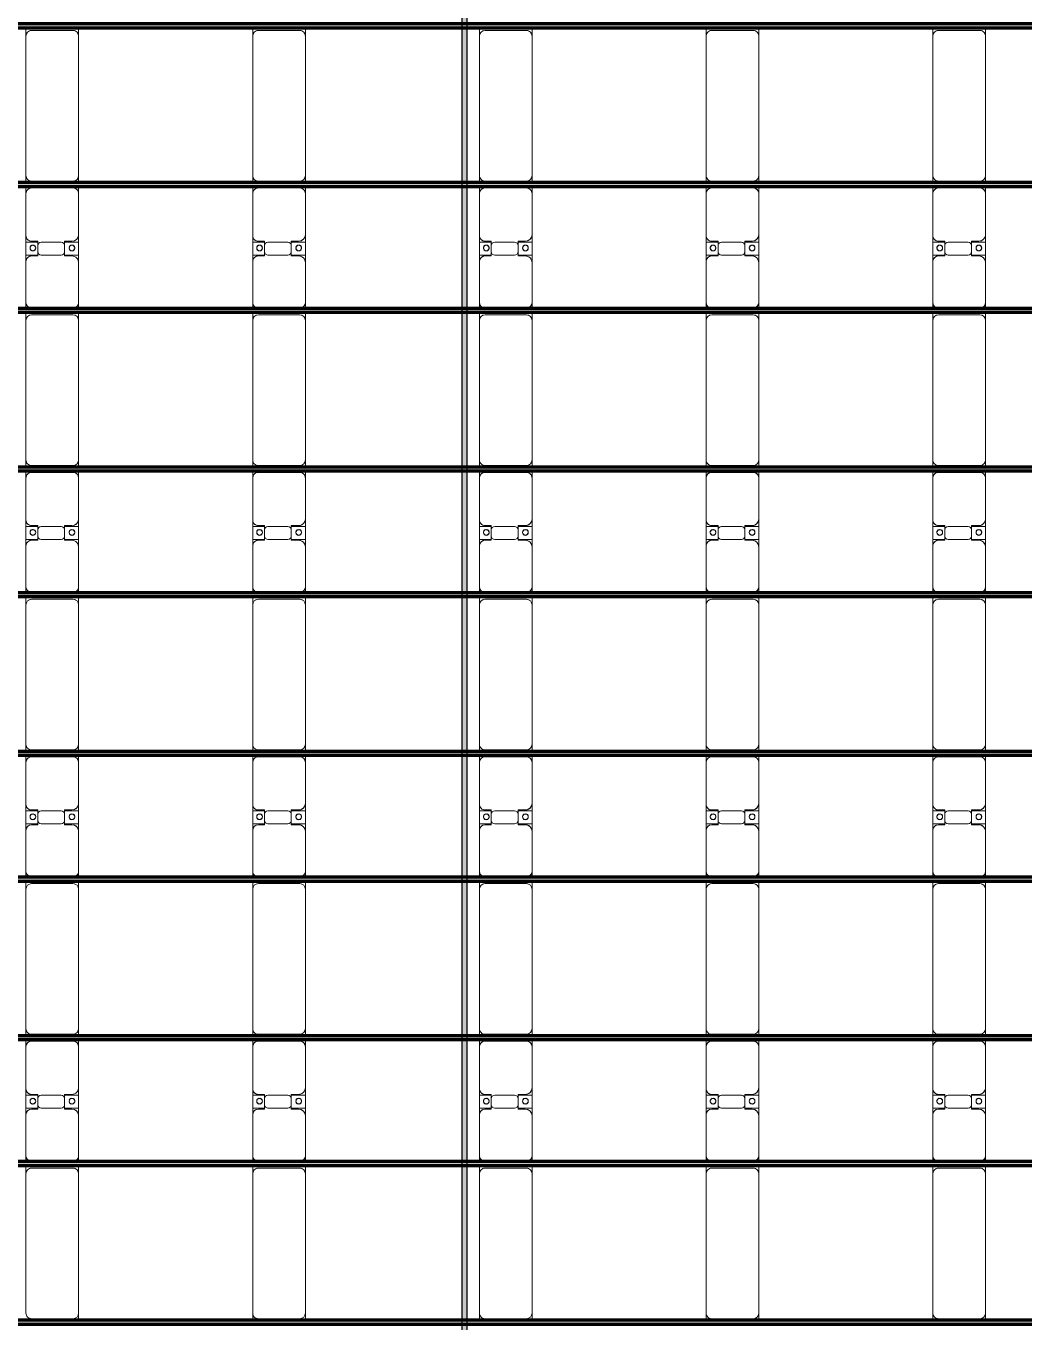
# Model space of a CAD drawing. Header units: millimetres. Extents: x -291190 to 146725, y 19759 to 185158.
# Drawn here: x -29412 to -20607, y 109503 to 120943 of the extents above; entities that cross this region are included whole.
import ezdxf

# ---------------------------------------------------------------- set-up
doc = ezdxf.new("R2010")
doc.units = ezdxf.units.MM
doc.layers.add('A-GENM', color=13, linetype='Continuous', lineweight=9)
doc.layers.add('S-BEAM', color=12, linetype='Continuous', lineweight=9)

# ---------------------------------------------------------------- blocks, each defined once
blk = doc.blocks.new('Dai phao do pin - DẢI PHAO ĐỠ PIN-51784-KHUNG KẾT CẤU BÈ PIN 4')
at = {"layer": 'A-GENM', "color": 7}
for p, q in [((34450, 242), (34520, 242)), ((34450, 242), (34520, 242)), ((35750, 242), (34520, 242)), ((35750, 242), (35810, 242)), ((35750, 242), (35810, 242)), ((35850, 242), (35910, 242)), ((35850, 242), (35910, 242)), ((36270, 242), (35910, 242)), ((36270, 242), (36452, 242)), ((36452, 242), (36270, 242)), ((36338, 242), (36520, 242)), ((36338, 116), (36338, 242)), ((36520, 242), (36338, 242)), ((36452, 242), (36452, 116)), ((36870, 242), (36520, 242)), ((36870, 242), (36920, 242)), ((36870, 242), (36920, 242)), ((36960, 242), (37030, 242)), ((36960, 242), (37030, 242)), ((38260, 242), (37030, 242)), ((38260, 242), (38320, 242)), ((38260, 242), (38320, 242)), ((38360, 242), (38420, 242)), ((38360, 242), (38420, 242)), ((38780, 242), (38420, 242)), ((38780, 242), (38962, 242)), ((38962, 242), (38780, 242)), ((38848, 242), (39030, 242)), ((38848, 116), (38848, 242)), ((39030, 242), (38848, 242)), ((38962, 242), (38962, 116)), ((39380, 242), (39030, 242)), ((39380, 242), (39430, 242)), ((39380, 242), (39430, 242)), ((39470, 242), (39540, 242)), ((39470, 242), (39540, 242)), ((40770, 242), (39540, 242)), ((40770, 242), (40830, 242)), ((40770, 242), (40830, 242)), ((40870, 242), (40930, 242)), ((40870, 242), (40930, 242)), ((41290, 242), (40930, 242)), ((41290, 242), (41472, 242)), ((41472, 242), (41290, 242)), ((41358, 242), (41540, 242)), ((41358, 116), (41358, 242)), ((41540, 242), (41358, 242)), ((41472, 242), (41472, 116)), ((41890, 242), (41540, 242)), ((41890, 242), (41940, 242)), ((41890, 242), (41940, 242)), ((41980, 242), (42050, 242)), ((41980, 242), (42050, 242)), ((43280, 242), (42050, 242)), ((43280, 242), (43340, 242)), ((43280, 242), (43340, 242)), ((43380, 242), (43440, 242)), ((43380, 242), (43440, 242)), ((43800, 242), (43440, 242)), ((43800, 242), (43982, 242)), ((43982, 242), (43800, 242)), ((43868, 242), (44050, 242)), ((43868, 116), (43868, 242)), ((44050, 242), (43868, 242)), ((43982, 242), (43982, 116)), ((44400, 242), (44050, 242)), ((44400, 242), (44450, 242)), ((44400, 242), (44450, 242)), ((44490, 242), (44560, 242)), ((44490, 242), (44560, 242)), ((45790, 242), (44560, 242)), ((45790, 242), (45850, 242)), ((45790, 242), (45850, 242)), ((34470, 192), (34470, -173)), ((35800, -173), (35800, 192)), ((35860, 192), (35860, -173)), ((36330, 118), (36330, 182)), ((36422, 118), (36330, 118)), ((36460, 118), (36368, 118)), ((36460, 182), (36460, 118)), ((36980, 192), (36980, -173)), ((38310, -173), (38310, 192)), ((38370, 192), (38370, -173)), ((38840, 118), (38840, 182)), ((38932, 118), (38840, 118)), ((38970, 118), (38878, 118)), ((38970, 182), (38970, 118)), ((39490, 192), (39490, -173)), ((40820, -173), (40820, 192)), ((40880, 192), (40880, -173)), ((41350, 118), (41350, 182)), ((41442, 118), (41350, 118)), ((41480, 118), (41388, 118)), ((41480, 182), (41480, 118)), ((42000, 192), (42000, -173)), ((43330, -173), (43330, 192)), ((43390, 192), (43390, -173)), ((43860, 118), (43860, 182)), ((43952, 118), (43860, 118)), ((43990, 118), (43898, 118)), ((43990, 182), (43990, 118)), ((44510, 192), (44510, -173)), ((45840, -173), (45840, 192)), ((36338, 88), (36338, -88)), ((36452, -88), (36452, 88)), ((38848, 88), (38848, -88)), ((38962, -88), (38962, 88)), ((41358, 88), (41358, -88)), ((41472, -88), (41472, 88)), ((43868, 88), (43868, -88)), ((43982, -88), (43982, 88)), ((34520, -223), (34450, -223)), ((34520, -223), (34450, -223)), ((34520, -223), (35750, -223)), ((35810, -223), (35750, -223)), ((35810, -223), (35750, -223)), ((35910, -223), (35850, -223)), ((35910, -223), (35850, -223)), ((35910, -223), (36280, -223)), ((36452, -223), (36280, -223)), ((36280, -223), (36452, -223)), ((36330, -173), (36330, -118)), ((36330, -118), (36422, -118)), ((36338, -223), (36338, -116)), ((36338, -169), (36338, -202)), ((36510, -223), (36338, -223)), ((36338, -223), (36510, -223)), ((36368, -118), (36460, -118)), ((36452, -116), (36452, -223)), ((36460, -118), (36460, -173)), ((36510, -223), (36870, -223)), ((36920, -223), (36870, -223)), ((36920, -223), (36870, -223)), ((37030, -223), (36960, -223)), ((37030, -223), (36960, -223)), ((37030, -223), (38260, -223)), ((38320, -223), (38260, -223)), ((38320, -223), (38260, -223)), ((38420, -223), (38360, -223)), ((38420, -223), (38360, -223)), ((38420, -223), (38790, -223)), ((38962, -223), (38790, -223)), ((38790, -223), (38962, -223)), ((38840, -173), (38840, -118)), ((38840, -118), (38932, -118)), ((38848, -223), (38848, -116)), ((38848, -169), (38848, -202)), ((39020, -223), (38848, -223)), ((38848, -223), (39020, -223)), ((38878, -118), (38970, -118)), ((38962, -116), (38962, -223)), ((38970, -118), (38970, -173)), ((39020, -223), (39380, -223)), ((39430, -223), (39380, -223)), ((39430, -223), (39380, -223)), ((39540, -223), (39470, -223)), ((39540, -223), (39470, -223)), ((39540, -223), (40770, -223)), ((40830, -223), (40770, -223)), ((40830, -223), (40770, -223)), ((40930, -223), (40870, -223)), ((40930, -223), (40870, -223)), ((40930, -223), (41300, -223)), ((41472, -223), (41300, -223)), ((41300, -223), (41472, -223)), ((41350, -173), (41350, -118)), ((41350, -118), (41442, -118)), ((41358, -223), (41358, -116)), ((41358, -169), (41358, -202)), ((41530, -223), (41358, -223)), ((41358, -223), (41530, -223)), ((41388, -118), (41480, -118)), ((41472, -116), (41472, -223)), ((41480, -118), (41480, -173)), ((41530, -223), (41890, -223)), ((41940, -223), (41890, -223)), ((41940, -223), (41890, -223)), ((42050, -223), (41980, -223)), ((42050, -223), (41980, -223)), ((42050, -223), (43280, -223)), ((43340, -223), (43280, -223)), ((43340, -223), (43280, -223)), ((43440, -223), (43380, -223)), ((43440, -223), (43380, -223)), ((43440, -223), (43810, -223)), ((43982, -223), (43810, -223)), ((43810, -223), (43982, -223)), ((43860, -173), (43860, -118)), ((43860, -118), (43952, -118)), ((43868, -223), (43868, -116)), ((43868, -169), (43868, -202)), ((44040, -223), (43868, -223)), ((43868, -223), (44040, -223)), ((43898, -118), (43990, -118)), ((43982, -116), (43982, -223)), ((43990, -118), (43990, -173)), ((44040, -223), (44400, -223)), ((44450, -223), (44400, -223)), ((44450, -223), (44400, -223)), ((44560, -223), (44490, -223)), ((44560, -223), (44490, -223)), ((44560, -223), (45790, -223)), ((45850, -223), (45790, -223)), ((45850, -223), (45790, -223))]:
    blk.add_line(p, q, dxfattribs=at)
for centre, radius, start, end in [((34520, 192), 50, 90, 180), ((34520, 192), 50, 105, 120), ((35750, 192), 50, 360, 90), ((35750, 192), 50, 60, 90), ((35910, 192), 50, 90, 180), ((35910, 192), 50, 105, 180), ((36270, 182), 60, 360, 90), ((36270, 182), 60, 45, 60), ((36270, 182), 60, 360, 60), ((36270, 182), 60, 45, 60), ((36520, 182), 60, 90, 180), ((36520, 182), 60, 120, 180), ((36870, 192), 50, 15, 90), ((36870, 192), 50, 15, 75), ((37030, 192), 50, 90, 180), ((37030, 192), 50, 105, 120), ((38260, 192), 50, 360, 90), ((38260, 192), 50, 60, 90), ((38420, 192), 50, 90, 180), ((38420, 192), 50, 105, 180), ((38780, 182), 60, 360, 90), ((38780, 182), 60, 45, 60), ((38780, 182), 60, 360, 60), ((38780, 182), 60, 45, 60), ((39030, 182), 60, 90, 180), ((39030, 182), 60, 120, 180), ((39380, 192), 50, 15, 90), ((39380, 192), 50, 15, 75), ((39540, 192), 50, 90, 180), ((39540, 192), 50, 105, 120), ((40770, 192), 50, 360, 90), ((40770, 192), 50, 60, 90), ((40930, 192), 50, 90, 180), ((40930, 192), 50, 105, 180), ((41290, 182), 60, 360, 90), ((41290, 182), 60, 45, 60), ((41290, 182), 60, 360, 60), ((41290, 182), 60, 45, 60), ((41540, 182), 60, 90, 180), ((41540, 182), 60, 120, 180), ((41890, 192), 50, 15, 90), ((41890, 192), 50, 15, 75), ((42050, 192), 50, 90, 180), ((42050, 192), 50, 105, 120), ((43280, 192), 50, 360, 90), ((43280, 192), 50, 60, 90), ((43440, 192), 50, 90, 180), ((43440, 192), 50, 105, 180), ((43800, 182), 60, 360, 90), ((43800, 182), 60, 45, 60), ((43800, 182), 60, 360, 60), ((43800, 182), 60, 45, 60), ((44050, 182), 60, 90, 180), ((44050, 182), 60, 120, 180), ((44400, 192), 50, 15, 90), ((44400, 192), 50, 15, 75), ((44560, 192), 50, 90, 180), ((44560, 192), 50, 105, 120), ((45790, 192), 50, 360, 90), ((45790, 192), 50, 60, 90), ((34520, 192), 50, 150, 180), ((35750, 192), 50, 15, 30), ((36368, 88), 30, 90, 180), ((36389, 183), 25, 0, 180), ((36389, 183), 25, 360, 165), ((36389, 183), 25, 180, 0), ((36391, 183), 25, 0, 180), ((36391, 183), 25, 90, 180), ((36391, 183), 25, 180, 0), ((36391, 183), 25, 180, 270), ((36389, 183), 25, 210, 255), ((36389, 183), 25, 270, 360), ((36391, 183), 25, 15, 75), ((36391, 183), 25, 285, 330), ((36422, 88), 30, 360, 90), ((37030, 192), 50, 150, 180), ((38260, 192), 50, 15, 30), ((38878, 88), 30, 90, 180), ((38899, 183), 25, 0, 180), ((38899, 183), 25, 360, 165), ((38899, 183), 25, 180, 0), ((38901, 183), 25, 0, 180), ((38901, 183), 25, 90, 180), ((38901, 183), 25, 180, 0), ((38901, 183), 25, 180, 270), ((38899, 183), 25, 210, 255), ((38899, 183), 25, 270, 360), ((38901, 183), 25, 15, 75), ((38901, 183), 25, 285, 330), ((38932, 88), 30, 360, 90), ((39540, 192), 50, 150, 180), ((40770, 192), 50, 15, 30), ((41388, 88), 30, 90, 180), ((41409, 183), 25, 0, 180), ((41409, 183), 25, 360, 165), ((41409, 183), 25, 180, 360), ((41411, 183), 25, 0, 180), ((41411, 183), 25, 90, 180), ((41411, 183), 25, 180, 0), ((41411, 183), 25, 180, 270), ((41409, 183), 25, 210, 255), ((41409, 183), 25, 270, 360), ((41411, 183), 25, 15, 75), ((41411, 183), 25, 285, 330), ((41442, 88), 30, 360, 90), ((42050, 192), 50, 150, 180), ((43280, 192), 50, 15, 30), ((43898, 88), 30, 90, 180), ((43919, 183), 25, 0, 180), ((43919, 183), 25, 360, 165), ((43919, 183), 25, 180, 360), ((43921, 183), 25, 360, 180), ((43921, 183), 25, 90, 180), ((43921, 183), 25, 180, 0), ((43921, 183), 25, 180, 270), ((43919, 183), 25, 210, 255), ((43919, 183), 25, 270, 360), ((43921, 183), 25, 15, 75), ((43921, 183), 25, 285, 330), ((43952, 88), 30, 360, 90), ((44560, 192), 50, 150, 180), ((45790, 192), 50, 15, 30), ((36368, -88), 30, 180, 270), ((36422, -88), 30, 270, 360), ((38878, -88), 30, 180, 270), ((38932, -88), 30, 270, 360), ((41388, -88), 30, 180, 270), ((41442, -88), 30, 270, 360), ((43898, -88), 30, 180, 270), ((43952, -88), 30, 270, 360), ((34520, -173), 50, 180, 270), ((34520, -173), 50, 180, 210), ((34520, -173), 50, 240, 270), ((35750, -173), 50, 270, 360), ((35750, -173), 50, 285, 300), ((35750, -173), 50, 330, 360), ((35910, -173), 50, 180, 270), ((35910, -173), 50, 180, 255), ((36280, -173), 50, 270, 360), ((36280, -173), 50, 285, 360), ((36280, -173), 50, 315, 0), ((36280, -173), 50, 315, 0), ((36389, -162), 25, 0, 180), ((36389, -162), 25, 105, 165), ((36389, -162), 25, 180, 0), ((36389, -162), 25, 195, 360), ((36391, -162), 25, 0, 180), ((36391, -162), 25, 105, 180), ((36391, -162), 25, 180, 0), ((36391, -162), 25, 180, 270), ((36389, -162), 25, 360, 75), ((36391, -162), 25, 15, 75), ((36391, -162), 25, 285, 345), ((36510, -173), 50, 180, 270), ((36510, -173), 50, 180, 255), ((36510, -173), 50, 210, 225), ((36510, -173), 50, 210, 225), ((36870, -173), 50, 270, 345), ((36870, -173), 50, 285, 345), ((37030, -173), 50, 180, 270), ((37030, -173), 50, 180, 210), ((37030, -173), 50, 240, 270), ((38260, -173), 50, 270, 360), ((38260, -173), 50, 285, 300), ((38260, -173), 50, 330, 360), ((38420, -173), 50, 180, 270), ((38420, -173), 50, 180, 255), ((38790, -173), 50, 270, 360), ((38790, -173), 50, 285, 360), ((38790, -173), 50, 315, 0), ((38790, -173), 50, 315, 0), ((38899, -162), 25, 0, 180), ((38899, -162), 25, 105, 165), ((38899, -162), 25, 180, 0), ((38899, -162), 25, 195, 360), ((38901, -162), 25, 0, 180), ((38901, -162), 25, 105, 180), ((38901, -162), 25, 180, 0), ((38901, -162), 25, 180, 270), ((38899, -162), 25, 360, 75), ((38901, -162), 25, 15, 75), ((38901, -162), 25, 285, 345), ((39020, -173), 50, 180, 270), ((39020, -173), 50, 180, 255), ((39020, -173), 50, 210, 225), ((39020, -173), 50, 210, 225), ((39380, -173), 50, 270, 345), ((39380, -173), 50, 285, 345), ((39540, -173), 50, 180, 270), ((39540, -173), 50, 180, 210), ((39540, -173), 50, 240, 270), ((40770, -173), 50, 270, 360), ((40770, -173), 50, 285, 300), ((40770, -173), 50, 330, 360), ((40930, -173), 50, 180, 270), ((40930, -173), 50, 180, 255), ((41300, -173), 50, 270, 360), ((41300, -173), 50, 285, 360), ((41300, -173), 50, 315, 0), ((41300, -173), 50, 315, 0), ((41409, -162), 25, 0, 180), ((41409, -162), 25, 105, 165), ((41409, -162), 25, 180, 360), ((41409, -162), 25, 195, 360), ((41411, -162), 25, 0, 180), ((41411, -162), 25, 105, 180), ((41411, -162), 25, 180, 360), ((41411, -162), 25, 180, 270), ((41409, -162), 25, 360, 75), ((41411, -162), 25, 15, 75), ((41411, -162), 25, 285, 345), ((41530, -173), 50, 180, 270), ((41530, -173), 50, 180, 255), ((41530, -173), 50, 210, 225), ((41530, -173), 50, 210, 225), ((41890, -173), 50, 270, 345), ((41890, -173), 50, 285, 345), ((42050, -173), 50, 180, 270), ((42050, -173), 50, 180, 210), ((42050, -173), 50, 240, 270), ((43280, -173), 50, 270, 360), ((43280, -173), 50, 285, 300), ((43280, -173), 50, 330, 360), ((43440, -173), 50, 180, 270), ((43440, -173), 50, 180, 255), ((43810, -173), 50, 270, 360), ((43810, -173), 50, 285, 360), ((43810, -173), 50, 315, 0), ((43810, -173), 50, 315, 0), ((43919, -162), 25, 0, 180), ((43919, -162), 25, 105, 165), ((43919, -162), 25, 180, 360), ((43919, -162), 25, 195, 360), ((43921, -162), 25, 0, 180), ((43921, -162), 25, 105, 180), ((43921, -162), 25, 180, 0), ((43921, -162), 25, 180, 270), ((43919, -162), 25, 360, 75), ((43921, -162), 25, 15, 75), ((43921, -162), 25, 285, 345), ((44040, -173), 50, 180, 270), ((44040, -173), 50, 180, 255), ((44040, -173), 50, 210, 225), ((44040, -173), 50, 210, 225), ((44400, -173), 50, 270, 345), ((44400, -173), 50, 285, 345), ((44560, -173), 50, 180, 270), ((44560, -173), 50, 180, 210), ((44560, -173), 50, 240, 270), ((45790, -173), 50, 270, 360), ((45790, -173), 50, 285, 300), ((45790, -173), 50, 330, 360)]:
    blk.add_arc(centre, radius, start, end, dxfattribs=at)
blk = doc.blocks.new('Dai phao do pin - DẢI PHAO ĐỠ PIN-V15-KHUNG KẾT CẤU BÈ PIN 4')
at = {"layer": 'A-GENM', "color": 7}
for p, q in [((34450, 242), (34520, 242)), ((34450, 242), (34520, 242)), ((35750, 242), (34520, 242)), ((35750, 242), (35810, 242)), ((35750, 242), (35810, 242)), ((35850, 242), (35910, 242)), ((35850, 242), (35910, 242)), ((36270, 242), (35910, 242)), ((36270, 242), (36452, 242)), ((36452, 242), (36270, 242)), ((36338, 242), (36520, 242)), ((36338, 116), (36338, 242)), ((36520, 242), (36338, 242)), ((36452, 242), (36452, 116)), ((36870, 242), (36520, 242)), ((36870, 242), (36920, 242)), ((36870, 242), (36920, 242)), ((36960, 242), (37030, 242)), ((36960, 242), (37030, 242)), ((38260, 242), (37030, 242)), ((38260, 242), (38320, 242)), ((38260, 242), (38320, 242)), ((38360, 242), (38420, 242)), ((38360, 242), (38420, 242)), ((38780, 242), (38420, 242)), ((38780, 242), (38962, 242)), ((38962, 242), (38780, 242)), ((38848, 242), (39030, 242)), ((38848, 116), (38848, 242)), ((39030, 242), (38848, 242)), ((38962, 242), (38962, 116)), ((39380, 242), (39030, 242)), ((39380, 242), (39430, 242)), ((39380, 242), (39430, 242)), ((39470, 242), (39540, 242)), ((39470, 242), (39540, 242)), ((40770, 242), (39540, 242)), ((40770, 242), (40830, 242)), ((40770, 242), (40830, 242)), ((40870, 242), (40930, 242)), ((40870, 242), (40930, 242)), ((41290, 242), (40930, 242)), ((41290, 242), (41472, 242)), ((41472, 242), (41290, 242)), ((41358, 242), (41540, 242)), ((41358, 116), (41358, 242)), ((41540, 242), (41358, 242)), ((41472, 242), (41472, 116)), ((41890, 242), (41540, 242)), ((41890, 242), (41940, 242)), ((41890, 242), (41940, 242)), ((41980, 242), (42050, 242)), ((41980, 242), (42050, 242)), ((43280, 242), (42050, 242)), ((43280, 242), (43340, 242)), ((43280, 242), (43340, 242)), ((43380, 242), (43440, 242)), ((43380, 242), (43440, 242)), ((43800, 242), (43440, 242)), ((43800, 242), (43982, 242)), ((43982, 242), (43800, 242)), ((43868, 242), (44050, 242)), ((43868, 116), (43868, 242)), ((44050, 242), (43868, 242)), ((43982, 242), (43982, 116)), ((44400, 242), (44050, 242)), ((44400, 242), (44450, 242)), ((44400, 242), (44450, 242)), ((44490, 242), (44560, 242)), ((44490, 242), (44560, 242)), ((45790, 242), (44560, 242)), ((45790, 242), (45850, 242)), ((45790, 242), (45850, 242)), ((34470, 192), (34470, -173)), ((35800, -173), (35800, 192)), ((35860, 192), (35860, -173)), ((36330, 118), (36330, 182)), ((36422, 118), (36330, 118)), ((36460, 118), (36368, 118)), ((36460, 182), (36460, 118)), ((36980, 192), (36980, -173)), ((38310, -173), (38310, 192)), ((38370, 192), (38370, -173)), ((38840, 118), (38840, 182)), ((38932, 118), (38840, 118)), ((38970, 118), (38878, 118)), ((38970, 182), (38970, 118)), ((39490, 192), (39490, -173)), ((40820, -173), (40820, 192)), ((40880, 192), (40880, -173)), ((41350, 118), (41350, 182)), ((41442, 118), (41350, 118)), ((41480, 118), (41388, 118)), ((41480, 182), (41480, 118)), ((42000, 192), (42000, -173)), ((43330, -173), (43330, 192)), ((43390, 192), (43390, -173)), ((43860, 118), (43860, 182)), ((43952, 118), (43860, 118)), ((43990, 118), (43898, 118)), ((43990, 182), (43990, 118)), ((44510, 192), (44510, -173)), ((45840, -173), (45840, 192)), ((36338, 88), (36338, -88)), ((36452, -88), (36452, 88)), ((38848, 88), (38848, -88)), ((38962, -88), (38962, 88)), ((41358, 88), (41358, -88)), ((41472, -88), (41472, 88)), ((43868, 88), (43868, -88)), ((43982, -88), (43982, 88)), ((34520, -223), (34450, -223)), ((34520, -223), (34450, -223)), ((34520, -223), (35750, -223)), ((35810, -223), (35750, -223)), ((35810, -223), (35750, -223)), ((35910, -223), (35850, -223)), ((35910, -223), (35850, -223)), ((35910, -223), (36280, -223)), ((36452, -223), (36280, -223)), ((36280, -223), (36452, -223)), ((36330, -173), (36330, -118)), ((36330, -118), (36422, -118)), ((36338, -223), (36338, -116)), ((36338, -175), (36338, -202)), ((36510, -223), (36338, -223)), ((36338, -223), (36510, -223)), ((36368, -118), (36460, -118)), ((36452, -116), (36452, -223)), ((36460, -118), (36460, -173)), ((36510, -223), (36870, -223)), ((36920, -223), (36870, -223)), ((36920, -223), (36870, -223)), ((37030, -223), (36960, -223)), ((37030, -223), (36960, -223)), ((37030, -223), (38260, -223)), ((38320, -223), (38260, -223)), ((38320, -223), (38260, -223)), ((38420, -223), (38360, -223)), ((38420, -223), (38360, -223)), ((38420, -223), (38790, -223)), ((38962, -223), (38790, -223)), ((38790, -223), (38962, -223)), ((38840, -173), (38840, -118)), ((38840, -118), (38932, -118)), ((38848, -223), (38848, -116)), ((38848, -175), (38848, -202)), ((39020, -223), (38848, -223)), ((38848, -223), (39020, -223)), ((38878, -118), (38970, -118)), ((38962, -116), (38962, -223)), ((38970, -118), (38970, -173)), ((39020, -223), (39380, -223)), ((39430, -223), (39380, -223)), ((39430, -223), (39380, -223)), ((39540, -223), (39470, -223)), ((39540, -223), (39470, -223)), ((39540, -223), (40770, -223)), ((40830, -223), (40770, -223)), ((40830, -223), (40770, -223)), ((40930, -223), (40870, -223)), ((40930, -223), (40870, -223)), ((40930, -223), (41300, -223)), ((41472, -223), (41300, -223)), ((41300, -223), (41472, -223)), ((41350, -173), (41350, -118)), ((41350, -118), (41442, -118)), ((41358, -223), (41358, -116)), ((41358, -175), (41358, -202)), ((41530, -223), (41358, -223)), ((41358, -223), (41530, -223)), ((41388, -118), (41480, -118)), ((41472, -116), (41472, -223)), ((41480, -118), (41480, -173)), ((41530, -223), (41890, -223)), ((41940, -223), (41890, -223)), ((41940, -223), (41890, -223)), ((42050, -223), (41980, -223)), ((42050, -223), (41980, -223)), ((42050, -223), (43280, -223)), ((43340, -223), (43280, -223)), ((43340, -223), (43280, -223)), ((43440, -223), (43380, -223)), ((43440, -223), (43380, -223)), ((43440, -223), (43810, -223)), ((43982, -223), (43810, -223)), ((43810, -223), (43982, -223)), ((43860, -173), (43860, -118)), ((43860, -118), (43952, -118)), ((43868, -223), (43868, -116)), ((43868, -175), (43868, -202)), ((44040, -223), (43868, -223)), ((43868, -223), (44040, -223)), ((43898, -118), (43990, -118)), ((43982, -116), (43982, -223)), ((43990, -118), (43990, -173)), ((44040, -223), (44400, -223)), ((44450, -223), (44400, -223)), ((44450, -223), (44400, -223)), ((44560, -223), (44490, -223)), ((44560, -223), (44490, -223)), ((44560, -223), (45790, -223)), ((45850, -223), (45790, -223)), ((45850, -223), (45790, -223))]:
    blk.add_line(p, q, dxfattribs=at)
for centre, radius, start, end in [((34520, 192), 50, 90, 180), ((34520, 192), 50, 105, 120), ((35750, 192), 50, 360, 90), ((35750, 192), 50, 60, 90), ((35910, 192), 50, 90, 180), ((35910, 192), 50, 105, 180), ((36270, 182), 60, 360, 90), ((36270, 182), 60, 45, 60), ((36270, 182), 60, 360, 60), ((36270, 182), 60, 45, 60), ((36520, 182), 60, 90, 180), ((36520, 182), 60, 120, 180), ((36870, 192), 50, 15, 90), ((36870, 192), 50, 15, 75), ((37030, 192), 50, 90, 180), ((37030, 192), 50, 105, 120), ((38260, 192), 50, 360, 90), ((38260, 192), 50, 60, 90), ((38420, 192), 50, 90, 180), ((38420, 192), 50, 105, 180), ((38780, 182), 60, 360, 90), ((38780, 182), 60, 45, 60), ((38780, 182), 60, 360, 60), ((38780, 182), 60, 45, 60), ((39030, 182), 60, 90, 180), ((39030, 182), 60, 120, 180), ((39380, 192), 50, 15, 90), ((39380, 192), 50, 15, 75), ((39540, 192), 50, 90, 180), ((39540, 192), 50, 105, 120), ((40770, 192), 50, 360, 90), ((40770, 192), 50, 60, 90), ((40930, 192), 50, 90, 180), ((40930, 192), 50, 105, 180), ((41290, 182), 60, 360, 90), ((41290, 182), 60, 45, 60), ((41290, 182), 60, 360, 60), ((41290, 182), 60, 45, 60), ((41540, 182), 60, 90, 180), ((41540, 182), 60, 120, 180), ((41890, 192), 50, 15, 90), ((41890, 192), 50, 15, 75), ((42050, 192), 50, 90, 180), ((42050, 192), 50, 105, 120), ((43280, 192), 50, 360, 90), ((43280, 192), 50, 60, 90), ((43440, 192), 50, 90, 180), ((43440, 192), 50, 105, 180), ((43800, 182), 60, 360, 90), ((43800, 182), 60, 45, 60), ((43800, 182), 60, 360, 60), ((43800, 182), 60, 45, 60), ((44050, 182), 60, 90, 180), ((44050, 182), 60, 120, 180), ((44400, 192), 50, 15, 90), ((44400, 192), 50, 15, 75), ((44560, 192), 50, 90, 180), ((44560, 192), 50, 105, 120), ((45790, 192), 50, 360, 90), ((45790, 192), 50, 60, 90), ((34520, 192), 50, 150, 180), ((35750, 192), 50, 15, 30), ((36368, 88), 30, 90, 180), ((36389, 183), 25, 0, 180), ((36389, 183), 25, 360, 165), ((36389, 183), 25, 180, 0), ((36391, 183), 25, 0, 180), ((36391, 183), 25, 90, 180), ((36391, 183), 25, 180, 0), ((36391, 183), 25, 180, 270), ((36389, 183), 25, 210, 255), ((36389, 183), 25, 270, 360), ((36391, 183), 25, 15, 75), ((36391, 183), 25, 285, 330), ((36422, 88), 30, 360, 90), ((37030, 192), 50, 150, 180), ((38260, 192), 50, 15, 30), ((38878, 88), 30, 90, 180), ((38899, 183), 25, 0, 180), ((38899, 183), 25, 360, 165), ((38899, 183), 25, 180, 0), ((38901, 183), 25, 0, 180), ((38901, 183), 25, 90, 180), ((38901, 183), 25, 180, 0), ((38901, 183), 25, 180, 270), ((38899, 183), 25, 210, 255), ((38899, 183), 25, 270, 360), ((38901, 183), 25, 15, 75), ((38901, 183), 25, 285, 330), ((38932, 88), 30, 360, 90), ((39540, 192), 50, 150, 180), ((40770, 192), 50, 15, 30), ((41388, 88), 30, 90, 180), ((41409, 183), 25, 0, 180), ((41409, 183), 25, 360, 165), ((41409, 183), 25, 180, 360), ((41411, 183), 25, 0, 180), ((41411, 183), 25, 90, 180), ((41411, 183), 25, 180, 0), ((41411, 183), 25, 180, 270), ((41409, 183), 25, 210, 255), ((41409, 183), 25, 270, 360), ((41411, 183), 25, 15, 75), ((41411, 183), 25, 285, 330), ((41442, 88), 30, 360, 90), ((42050, 192), 50, 150, 180), ((43280, 192), 50, 15, 30), ((43898, 88), 30, 90, 180), ((43919, 183), 25, 0, 180), ((43919, 183), 25, 360, 165), ((43919, 183), 25, 180, 360), ((43921, 183), 25, 360, 180), ((43921, 183), 25, 90, 180), ((43921, 183), 25, 180, 0), ((43921, 183), 25, 180, 270), ((43919, 183), 25, 210, 255), ((43919, 183), 25, 270, 360), ((43921, 183), 25, 15, 75), ((43921, 183), 25, 285, 330), ((43952, 88), 30, 360, 90), ((44560, 192), 50, 150, 180), ((45790, 192), 50, 15, 30), ((36368, -88), 30, 180, 270), ((36422, -88), 30, 270, 360), ((38878, -88), 30, 180, 270), ((38932, -88), 30, 270, 360), ((41388, -88), 30, 180, 270), ((41442, -88), 30, 270, 360), ((43898, -88), 30, 180, 270), ((43952, -88), 30, 270, 360), ((34520, -173), 50, 180, 270), ((34520, -173), 50, 181.2575, 210), ((34520, -173), 50, 240, 270), ((35750, -173), 50, 270, 360), ((35750, -173), 50, 285, 300), ((35750, -173), 50, 330, 358.7425), ((35910, -173), 50, 180, 270), ((35910, -173), 50, 181.2575, 255), ((36280, -173), 50, 270, 360), ((36280, -173), 50, 285, 358.7425), ((36280, -173), 50, 315, 358.7425), ((36280, -173), 50, 315, 358.7425), ((36389, -162), 25, 0, 180), ((36389, -162), 25, 105, 165), ((36389, -162), 25, 180, 0), ((36389, -162), 25, 195, 360), ((36391, -162), 25, 0, 180), ((36391, -162), 25, 105, 180), ((36391, -162), 25, 180, 0), ((36391, -162), 25, 180, 270), ((36389, -162), 25, 360, 75), ((36391, -162), 25, 15, 75), ((36391, -162), 25, 285, 345), ((36510, -173), 50, 180, 270), ((36510, -173), 50, 181.2575, 255), ((36510, -173), 50, 210, 225), ((36510, -173), 50, 210, 225), ((36870, -173), 50, 270, 345), ((36870, -173), 50, 285, 345), ((37030, -173), 50, 180, 270), ((37030, -173), 50, 180, 210), ((37030, -173), 50, 240, 270), ((38260, -173), 50, 270, 360), ((38260, -173), 50, 285, 300), ((38260, -173), 50, 330, 358.7425), ((38420, -173), 50, 180, 270), ((38420, -173), 50, 181.2575, 255), ((38790, -173), 50, 270, 360), ((38790, -173), 50, 285, 358.7425), ((38790, -173), 50, 315, 358.7425), ((38790, -173), 50, 315, 358.7425), ((38899, -162), 25, 0, 180), ((38899, -162), 25, 105, 165), ((38899, -162), 25, 180, 0), ((38899, -162), 25, 195, 360), ((38901, -162), 25, 0, 180), ((38901, -162), 25, 105, 180), ((38901, -162), 25, 180, 0), ((38901, -162), 25, 180, 270), ((38899, -162), 25, 360, 75), ((38901, -162), 25, 15, 75), ((38901, -162), 25, 285, 345), ((39020, -173), 50, 180, 270), ((39020, -173), 50, 181.2575, 255), ((39020, -173), 50, 210, 225), ((39020, -173), 50, 210, 225), ((39380, -173), 50, 270, 345), ((39380, -173), 50, 285, 345), ((39540, -173), 50, 180, 270), ((39540, -173), 50, 181.2575, 210), ((39540, -173), 50, 240, 270), ((40770, -173), 50, 270, 360), ((40770, -173), 50, 285, 300), ((40770, -173), 50, 330, 360), ((40930, -173), 50, 180, 270), ((40930, -173), 50, 180, 255), ((41300, -173), 50, 270, 360), ((41300, -173), 50, 285, 358.7425), ((41300, -173), 50, 315, 358.7425), ((41300, -173), 50, 315, 358.7425), ((41409, -162), 25, 0, 180), ((41409, -162), 25, 105, 165), ((41409, -162), 25, 180, 360), ((41409, -162), 25, 195, 360), ((41411, -162), 25, 0, 180), ((41411, -162), 25, 105, 180), ((41411, -162), 25, 180, 360), ((41411, -162), 25, 180, 270), ((41409, -162), 25, 360, 75), ((41411, -162), 25, 15, 75), ((41411, -162), 25, 285, 345), ((41530, -173), 50, 180, 270), ((41530, -173), 50, 181.2575, 255), ((41530, -173), 50, 210, 225), ((41530, -173), 50, 210, 225), ((41890, -173), 50, 270, 345), ((41890, -173), 50, 285, 345), ((42050, -173), 50, 180, 270), ((42050, -173), 50, 181.2575, 210), ((42050, -173), 50, 240, 270), ((43280, -173), 50, 270, 360), ((43280, -173), 50, 285, 300), ((43280, -173), 50, 330, 358.7425), ((43440, -173), 50, 180, 270), ((43440, -173), 50, 181.2575, 255), ((43810, -173), 50, 270, 360), ((43810, -173), 50, 285, 358.7425), ((43810, -173), 50, 315, 358.7425), ((43810, -173), 50, 315, 358.7425), ((43919, -162), 25, 0, 180), ((43919, -162), 25, 105, 165), ((43919, -162), 25, 180, 360), ((43919, -162), 25, 195, 360), ((43921, -162), 25, 0, 180), ((43921, -162), 25, 105, 180), ((43921, -162), 25, 180, 0), ((43921, -162), 25, 180, 270), ((43919, -162), 25, 360, 75), ((43921, -162), 25, 15, 75), ((43921, -162), 25, 285, 345), ((44040, -173), 50, 180, 270), ((44040, -173), 50, 181.2575, 255), ((44040, -173), 50, 210, 225), ((44040, -173), 50, 210, 225), ((44400, -173), 50, 270, 345), ((44400, -173), 50, 285, 345), ((44560, -173), 50, 180, 270), ((44560, -173), 50, 181.2575, 210), ((44560, -173), 50, 240, 270), ((45790, -173), 50, 270, 360), ((45790, -173), 50, 285, 300), ((45790, -173), 50, 330, 358.7425)]:
    blk.add_arc(centre, radius, start, end, dxfattribs=at)
blk = doc.blocks.new('Dai phao do pin - DẢI PHAO ĐỠ PIN-V16-KHUNG KẾT CẤU BÈ PIN 4')
at = {"layer": 'A-GENM', "color": 7}
for p, q in [((34450, 242), (34520, 242)), ((34450, 242), (34520, 242)), ((35750, 242), (34520, 242)), ((35750, 242), (35810, 242)), ((35750, 242), (35810, 242)), ((35850, 242), (35910, 242)), ((35850, 242), (35910, 242)), ((36270, 242), (35910, 242)), ((36270, 242), (36452, 242)), ((36452, 242), (36270, 242)), ((36338, 242), (36520, 242)), ((36338, 116), (36338, 242)), ((36520, 242), (36338, 242)), ((36452, 242), (36452, 116)), ((36870, 242), (36520, 242)), ((36870, 242), (36920, 242)), ((36870, 242), (36920, 242)), ((36960, 242), (37030, 242)), ((36960, 242), (37030, 242)), ((38260, 242), (37030, 242)), ((38260, 242), (38320, 242)), ((38260, 242), (38320, 242)), ((38360, 242), (38420, 242)), ((38360, 242), (38420, 242)), ((38780, 242), (38420, 242)), ((38780, 242), (38962, 242)), ((38962, 242), (38780, 242)), ((38848, 242), (39030, 242)), ((38848, 116), (38848, 242)), ((39030, 242), (38848, 242)), ((38962, 242), (38962, 116)), ((39380, 242), (39030, 242)), ((39380, 242), (39430, 242)), ((39380, 242), (39430, 242)), ((39470, 242), (39540, 242)), ((39470, 242), (39540, 242)), ((40770, 242), (39540, 242)), ((40770, 242), (40830, 242)), ((40770, 242), (40830, 242)), ((40870, 242), (40930, 242)), ((40870, 242), (40930, 242)), ((41290, 242), (40930, 242)), ((41290, 242), (41472, 242)), ((41472, 242), (41290, 242)), ((41358, 242), (41540, 242)), ((41358, 116), (41358, 242)), ((41540, 242), (41358, 242)), ((41472, 242), (41472, 116)), ((41890, 242), (41540, 242)), ((41890, 242), (41940, 242)), ((41890, 242), (41940, 242)), ((41980, 242), (42050, 242)), ((41980, 242), (42050, 242)), ((43280, 242), (42050, 242)), ((43280, 242), (43340, 242)), ((43280, 242), (43340, 242)), ((43380, 242), (43440, 242)), ((43380, 242), (43440, 242)), ((43800, 242), (43440, 242)), ((43800, 242), (43982, 242)), ((43982, 242), (43800, 242)), ((43868, 242), (44050, 242)), ((43868, 116), (43868, 242)), ((44050, 242), (43868, 242)), ((43982, 242), (43982, 116)), ((44400, 242), (44050, 242)), ((44400, 242), (44450, 242)), ((44400, 242), (44450, 242)), ((44490, 242), (44560, 242)), ((44490, 242), (44560, 242)), ((45790, 242), (44560, 242)), ((45790, 242), (45850, 242)), ((45790, 242), (45850, 242)), ((34470, 192), (34470, -173)), ((35800, -173), (35800, 192)), ((35860, 192), (35860, -173)), ((36330, 118), (36330, 182)), ((36422, 118), (36330, 118)), ((36460, 118), (36368, 118)), ((36460, 182), (36460, 118)), ((36980, 192), (36980, -173)), ((38310, -173), (38310, 192)), ((38370, 192), (38370, -173)), ((38840, 118), (38840, 182)), ((38932, 118), (38840, 118)), ((38970, 118), (38878, 118)), ((38970, 182), (38970, 118)), ((39490, 192), (39490, -173)), ((40820, -173), (40820, 192)), ((40880, 192), (40880, -173)), ((41350, 118), (41350, 182)), ((41442, 118), (41350, 118)), ((41480, 118), (41388, 118)), ((41480, 182), (41480, 118)), ((42000, 192), (42000, -173)), ((43330, -173), (43330, 192)), ((43390, 192), (43390, -173)), ((43860, 118), (43860, 182)), ((43952, 118), (43860, 118)), ((43990, 118), (43898, 118)), ((43990, 182), (43990, 118)), ((44510, 192), (44510, -173)), ((45840, -173), (45840, 192)), ((36338, 88), (36338, -88)), ((36452, -88), (36452, 88)), ((38848, 88), (38848, -88)), ((38962, -88), (38962, 88)), ((41358, 88), (41358, -88)), ((41472, -88), (41472, 88)), ((43868, 88), (43868, -88)), ((43982, -88), (43982, 88)), ((34520, -223), (34450, -223)), ((34520, -223), (34450, -223)), ((34520, -223), (35750, -223)), ((35810, -223), (35750, -223)), ((35810, -223), (35750, -223)), ((35910, -223), (35850, -223)), ((35910, -223), (35850, -223)), ((35910, -223), (36280, -223)), ((36452, -223), (36280, -223)), ((36280, -223), (36452, -223)), ((36330, -173), (36330, -118)), ((36330, -118), (36422, -118)), ((36338, -223), (36338, -116)), ((36338, -169), (36338, -202)), ((36510, -223), (36338, -223)), ((36338, -223), (36510, -223)), ((36368, -118), (36460, -118)), ((36452, -116), (36452, -223)), ((36460, -118), (36460, -173)), ((36510, -223), (36870, -223)), ((36920, -223), (36870, -223)), ((36920, -223), (36870, -223)), ((37030, -223), (36960, -223)), ((37030, -223), (36960, -223)), ((37030, -223), (38260, -223)), ((38320, -223), (38260, -223)), ((38320, -223), (38260, -223)), ((38420, -223), (38360, -223)), ((38420, -223), (38360, -223)), ((38420, -223), (38790, -223)), ((38962, -223), (38790, -223)), ((38790, -223), (38962, -223)), ((38840, -173), (38840, -118)), ((38840, -118), (38932, -118)), ((38848, -223), (38848, -116)), ((38848, -169), (38848, -202)), ((39020, -223), (38848, -223)), ((38848, -223), (39020, -223)), ((38878, -118), (38970, -118)), ((38962, -116), (38962, -223)), ((38970, -118), (38970, -173)), ((39020, -223), (39380, -223)), ((39430, -223), (39380, -223)), ((39430, -223), (39380, -223)), ((39540, -223), (39470, -223)), ((39540, -223), (39470, -223)), ((39540, -223), (40770, -223)), ((40830, -223), (40770, -223)), ((40830, -223), (40770, -223)), ((40930, -223), (40870, -223)), ((40930, -223), (40870, -223)), ((40930, -223), (41300, -223)), ((41472, -223), (41300, -223)), ((41300, -223), (41472, -223)), ((41350, -173), (41350, -118)), ((41350, -118), (41442, -118)), ((41358, -223), (41358, -116)), ((41358, -169), (41358, -202)), ((41530, -223), (41358, -223)), ((41358, -223), (41530, -223)), ((41388, -118), (41480, -118)), ((41472, -116), (41472, -223)), ((41480, -118), (41480, -173)), ((41530, -223), (41890, -223)), ((41940, -223), (41890, -223)), ((41940, -223), (41890, -223)), ((42050, -223), (41980, -223)), ((42050, -223), (41980, -223)), ((42050, -223), (43280, -223)), ((43340, -223), (43280, -223)), ((43340, -223), (43280, -223)), ((43440, -223), (43380, -223)), ((43440, -223), (43380, -223)), ((43440, -223), (43810, -223)), ((43982, -223), (43810, -223)), ((43810, -223), (43982, -223)), ((43860, -173), (43860, -118)), ((43860, -118), (43952, -118)), ((43868, -223), (43868, -116)), ((43868, -169), (43868, -202)), ((44040, -223), (43868, -223)), ((43868, -223), (44040, -223)), ((43898, -118), (43990, -118)), ((43982, -116), (43982, -223)), ((43990, -118), (43990, -173)), ((44040, -223), (44400, -223)), ((44450, -223), (44400, -223)), ((44450, -223), (44400, -223)), ((44560, -223), (44490, -223)), ((44560, -223), (44490, -223)), ((44560, -223), (45790, -223))]:
    blk.add_line(p, q, dxfattribs=at)
for centre, radius, start, end in [((34520, 192), 50, 90, 180), ((34520, 192), 50, 105, 120), ((35750, 192), 50, 360, 90), ((35750, 192), 50, 60, 90), ((35910, 192), 50, 90, 180), ((35910, 192), 50, 105, 180), ((36270, 182), 60, 360, 90), ((36270, 182), 60, 45, 60), ((36270, 182), 60, 9.6457, 60), ((36270, 182), 60, 45, 60), ((36520, 182), 60, 90, 180), ((36520, 182), 60, 120, 170.3543), ((36870, 192), 50, 15, 90), ((36870, 192), 50, 15, 75), ((37030, 192), 50, 90, 180), ((37030, 192), 50, 105, 120), ((38260, 192), 50, 360, 90), ((38260, 192), 50, 60, 90), ((38420, 192), 50, 90, 180), ((38420, 192), 50, 105, 180), ((38780, 182), 60, 360, 90), ((38780, 182), 60, 45, 60), ((38780, 182), 60, 9.6457, 60), ((38780, 182), 60, 45, 60), ((39030, 182), 60, 90, 180), ((39030, 182), 60, 120, 170.3543), ((39380, 192), 50, 15, 90), ((39380, 192), 50, 15, 75), ((39540, 192), 50, 90, 180), ((39540, 192), 50, 105, 120), ((40770, 192), 50, 360, 90), ((40770, 192), 50, 60, 90), ((40930, 192), 50, 90, 180), ((40930, 192), 50, 105, 180), ((41290, 182), 60, 360, 90), ((41290, 182), 60, 45, 60), ((41290, 182), 60, 9.6457, 60), ((41290, 182), 60, 45, 60), ((41540, 182), 60, 90, 180), ((41540, 182), 60, 120, 170.3543), ((41890, 192), 50, 15, 90), ((41890, 192), 50, 15, 75), ((42050, 192), 50, 90, 180), ((42050, 192), 50, 105, 120), ((43280, 192), 50, 360, 90), ((43280, 192), 50, 60, 90), ((43440, 192), 50, 90, 180), ((43440, 192), 50, 105, 180), ((43800, 182), 60, 360, 90), ((43800, 182), 60, 45, 60), ((43800, 182), 60, 9.6457, 60), ((43800, 182), 60, 45, 60), ((44050, 182), 60, 90, 180), ((44050, 182), 60, 120, 170.3543), ((44400, 192), 50, 15, 90), ((44400, 192), 50, 15, 75), ((44560, 192), 50, 90, 180), ((44560, 192), 50, 105, 120), ((45790, 192), 50, 360, 90), ((45790, 192), 50, 60, 90), ((34520, 192), 50, 150, 180), ((35750, 192), 50, 15, 30), ((36368, 88), 30, 90, 180), ((36389, 183), 25, 0, 180), ((36389, 183), 25, 180, 0), ((36389, 183), 25, 360, 160.2286), ((36391, 183), 25, 0, 180), ((36391, 183), 25, 90, 180), ((36391, 183), 25, 180, 0), ((36391, 183), 25, 180, 270), ((36389, 183), 25, 210, 255), ((36389, 183), 25, 270, 360), ((36391, 183), 25, 15, 75), ((36391, 183), 25, 285, 330), ((36422, 88), 30, 360, 90), ((37030, 192), 50, 150, 180), ((38260, 192), 50, 15, 30), ((38878, 88), 30, 90, 180), ((38899, 183), 25, 0, 180), ((38899, 183), 25, 180, 0), ((38899, 183), 25, 360, 160.2286), ((38901, 183), 25, 0, 180), ((38901, 183), 25, 90, 180), ((38901, 183), 25, 180, 0), ((38901, 183), 25, 180, 270), ((38899, 183), 25, 210, 255), ((38899, 183), 25, 270, 360), ((38901, 183), 25, 15, 75), ((38901, 183), 25, 285, 330), ((38932, 88), 30, 360, 90), ((39540, 192), 50, 150, 180), ((40770, 192), 50, 15, 30), ((41388, 88), 30, 90, 180), ((41409, 183), 25, 0, 180), ((41409, 183), 25, 180, 360), ((41409, 183), 25, 360, 160.2286), ((41411, 183), 25, 0, 180), ((41411, 183), 25, 90, 180), ((41411, 183), 25, 180, 0), ((41411, 183), 25, 180, 270), ((41409, 183), 25, 210, 255), ((41409, 183), 25, 270, 360), ((41411, 183), 25, 15, 75), ((41411, 183), 25, 285, 330), ((41442, 88), 30, 360, 90), ((42050, 192), 50, 150, 180), ((43280, 192), 50, 15, 30), ((43898, 88), 30, 90, 180), ((43919, 183), 25, 0, 180), ((43919, 183), 25, 180, 360), ((43919, 183), 25, 360, 160.2286), ((43921, 183), 25, 360, 180), ((43921, 183), 25, 90, 180), ((43921, 183), 25, 180, 0), ((43921, 183), 25, 180, 270), ((43919, 183), 25, 210, 255), ((43919, 183), 25, 270, 360), ((43921, 183), 25, 15, 75), ((43921, 183), 25, 285, 330), ((43952, 88), 30, 360, 90), ((44560, 192), 50, 150, 180), ((45790, 192), 50, 15, 30), ((36368, -88), 30, 180, 270), ((36422, -88), 30, 270, 360), ((38878, -88), 30, 180, 270), ((38932, -88), 30, 270, 360), ((41388, -88), 30, 180, 270), ((41442, -88), 30, 270, 360), ((43898, -88), 30, 180, 270), ((43952, -88), 30, 270, 360), ((34520, -173), 50, 180, 270), ((34520, -173), 50, 180, 210), ((34520, -173), 50, 240, 270), ((35750, -173), 50, 270, 360), ((35750, -173), 50, 285, 300), ((35750, -173), 50, 330, 360), ((35910, -173), 50, 180, 270), ((35910, -173), 50, 180, 255), ((36280, -173), 50, 270, 360), ((36280, -173), 50, 285, 360), ((36280, -173), 50, 315, 0), ((36280, -173), 50, 315, 0), ((36389, -162), 25, 0, 180), ((36389, -162), 25, 105, 165), ((36389, -162), 25, 180, 0), ((36389, -162), 25, 195, 360), ((36391, -162), 25, 0, 180), ((36391, -162), 25, 105, 180), ((36391, -162), 25, 180, 0), ((36391, -162), 25, 180, 270), ((36389, -162), 25, 360, 75), ((36391, -162), 25, 15, 75), ((36391, -162), 25, 285, 345), ((36510, -173), 50, 180, 270), ((36510, -173), 50, 180, 255), ((36510, -173), 50, 210, 225), ((36510, -173), 50, 210, 225), ((36870, -173), 50, 270, 345), ((36870, -173), 50, 285, 345), ((37030, -173), 50, 180, 270), ((37030, -173), 50, 180, 210), ((37030, -173), 50, 240, 270), ((38260, -173), 50, 270, 360), ((38260, -173), 50, 285, 300), ((38260, -173), 50, 330, 360), ((38420, -173), 50, 180, 270), ((38420, -173), 50, 180, 255), ((38790, -173), 50, 270, 360), ((38790, -173), 50, 285, 360), ((38790, -173), 50, 315, 0), ((38790, -173), 50, 315, 0), ((38899, -162), 25, 0, 180), ((38899, -162), 25, 105, 165), ((38899, -162), 25, 180, 0), ((38899, -162), 25, 195, 360), ((38901, -162), 25, 0, 180), ((38901, -162), 25, 105, 180), ((38901, -162), 25, 180, 0), ((38901, -162), 25, 180, 270), ((38899, -162), 25, 360, 75), ((38901, -162), 25, 15, 75), ((38901, -162), 25, 285, 345), ((39020, -173), 50, 180, 270), ((39020, -173), 50, 180, 255), ((39020, -173), 50, 210, 225), ((39020, -173), 50, 210, 225), ((39380, -173), 50, 270, 345), ((39380, -173), 50, 285, 345), ((39540, -173), 50, 180, 270), ((39540, -173), 50, 180, 210), ((39540, -173), 50, 240, 270), ((40770, -173), 50, 270, 360), ((40770, -173), 50, 285, 300), ((40770, -173), 50, 330, 360), ((40930, -173), 50, 180, 270), ((40930, -173), 50, 180, 255), ((41300, -173), 50, 270, 360), ((41300, -173), 50, 285, 360), ((41300, -173), 50, 315, 0), ((41300, -173), 50, 315, 0), ((41409, -162), 25, 0, 180), ((41409, -162), 25, 105, 165), ((41409, -162), 25, 180, 360), ((41409, -162), 25, 195, 360), ((41411, -162), 25, 0, 180), ((41411, -162), 25, 105, 180), ((41411, -162), 25, 180, 360), ((41411, -162), 25, 180, 270), ((41409, -162), 25, 360, 75), ((41411, -162), 25, 15, 75), ((41411, -162), 25, 285, 345), ((41530, -173), 50, 180, 270), ((41530, -173), 50, 180, 255), ((41530, -173), 50, 210, 225), ((41530, -173), 50, 210, 225), ((41890, -173), 50, 270, 345), ((41890, -173), 50, 285, 345), ((42050, -173), 50, 180, 270), ((42050, -173), 50, 180, 210), ((42050, -173), 50, 240, 270), ((43280, -173), 50, 270, 360), ((43280, -173), 50, 285, 300), ((43280, -173), 50, 330, 360), ((43440, -173), 50, 180, 270), ((43440, -173), 50, 180, 255), ((43810, -173), 50, 270, 360), ((43810, -173), 50, 285, 360), ((43810, -173), 50, 315, 0), ((43810, -173), 50, 315, 0), ((43919, -162), 25, 0, 180), ((43919, -162), 25, 105, 165), ((43919, -162), 25, 180, 360), ((43919, -162), 25, 195, 360), ((43921, -162), 25, 0, 180), ((43921, -162), 25, 105, 180), ((43921, -162), 25, 180, 0), ((43921, -162), 25, 180, 270), ((43919, -162), 25, 360, 75), ((43921, -162), 25, 15, 75), ((43921, -162), 25, 285, 345), ((44040, -173), 50, 180, 270), ((44040, -173), 50, 180, 255), ((44040, -173), 50, 210, 225), ((44040, -173), 50, 210, 225), ((44400, -173), 50, 270, 345), ((44400, -173), 50, 285, 345), ((44560, -173), 50, 180, 270), ((44560, -173), 50, 180, 210), ((44560, -173), 50, 240, 270), ((45790, -173), 50, 270, 360), ((45790, -173), 50, 285, 300), ((45790, -173), 50, 330, 360)]:
    blk.add_arc(centre, radius, start, end, dxfattribs=at)
blk = doc.blocks.new('Dầm C52 - Dầm C52-V25-KHUNG KẾT CẤU BÈ PIN 4')
at = {"layer": 'S-BEAM', "lineweight": 140}
blk.add_hatch(color=1, dxfattribs=at).paths.add_polyline_path([(-173700, 20), (-174540, 20), (-174540, -20), (174540, -20), (174540, 20), (-172792, 20)])
at = {"layer": 'S-BEAM', "color": 1, "lineweight": 140}
for p, q in [((-174540, 20), (174540, 20)), ((174540, -20), (-174540, -20))]:
    blk.add_line(p, q, dxfattribs=at)
blk = doc.blocks.new('Dầm C52 - Dầm C52-73882-KHUNG KẾT CẤU BÈ PIN 4')
at = {"layer": 'S-BEAM', "lineweight": 140}
blk.add_hatch(color=1, dxfattribs=at).paths.add_polyline_path([(-173700, 20), (-174540, 20), (-174540, -20), (174501, -20), (174501, 20), (-172792, 20)])
at = {"layer": 'S-BEAM', "color": 1, "lineweight": 140}
for p, q in [((-174540, 20), (174501, 20)), ((174501, -20), (-174540, -20))]:
    blk.add_line(p, q, dxfattribs=at)
blk = doc.blocks.new('Dầm C52 - Hộp 40x60-62905-KHUNG KẾT CẤU BÈ PIN 4')
at = {"layer": 'S-BEAM', "lineweight": 25}
blk.add_hatch(color=4, dxfattribs=at).paths.add_polyline_path([(-37712, -20), (37712, -20), (37712, 20), (-37712, 20)])
at = {"layer": 'S-BEAM', "color": 4, "lineweight": 25}
for p, q in [((-37712, 20), (37712, 20)), ((37712, -20), (-37712, -20))]:
    blk.add_line(p, q, dxfattribs=at)

msp = doc.modelspace()

# ---------------------------------------------------------------- block references
at = {"layer": 'A-GENM', "color": 7, "rotation": 269.9999999999996}
for name, p in [('Dai phao do pin - DẢI PHAO ĐỠ PIN-V16-KHUNG KẾT CẤU BÈ PIN 4', (-29189, 155373)), ('Dai phao do pin - DẢI PHAO ĐỠ PIN-51784-KHUNG KẾT CẤU BÈ PIN 4', (-27189, 155373)), ('Dai phao do pin - DẢI PHAO ĐỠ PIN-V15-KHUNG KẾT CẤU BÈ PIN 4', (-25189, 155373)), ('Dai phao do pin - DẢI PHAO ĐỠ PIN-51784-KHUNG KẾT CẤU BÈ PIN 4', (-23189, 155373)), ('Dai phao do pin - DẢI PHAO ĐỠ PIN-51784-KHUNG KẾT CẤU BÈ PIN 4', (-21189, 155373))]:
    msp.add_blockref(name, p, dxfattribs=at)
at = {"layer": 'S-BEAM', "color": 4, "lineweight": 25, "rotation": 89.99999999999977}
msp.add_blockref('Dầm C52 - Hộp 40x60-62905-KHUNG KẾT CẤU BÈ PIN 4', (-25544, 121505), dxfattribs=at)
at = {"layer": 'S-BEAM', "color": 1, "lineweight": 140, "rotation": 180}
for name, p in [('Dầm C52 - Dầm C52-73882-KHUNG KẾT CẤU BÈ PIN 4', (-109124, 120943)), ('Dầm C52 - Dầm C52-V25-KHUNG KẾT CẤU BÈ PIN 4', (-109124, 119543)), ('Dầm C52 - Dầm C52-73882-KHUNG KẾT CẤU BÈ PIN 4', (-109124, 118433)), ('Dầm C52 - Dầm C52-V25-KHUNG KẾT CẤU BÈ PIN 4', (-109124, 117033)), ('Dầm C52 - Dầm C52-73882-KHUNG KẾT CẤU BÈ PIN 4', (-109124, 115923)), ('Dầm C52 - Dầm C52-V25-KHUNG KẾT CẤU BÈ PIN 4', (-109124, 114523)), ('Dầm C52 - Dầm C52-73882-KHUNG KẾT CẤU BÈ PIN 4', (-109124, 113413)), ('Dầm C52 - Dầm C52-V25-KHUNG KẾT CẤU BÈ PIN 4', (-109124, 112013)), ('Dầm C52 - Dầm C52-73882-KHUNG KẾT CẤU BÈ PIN 4', (-109124, 110903)), ('Dầm C52 - Dầm C52-V25-KHUNG KẾT CẤU BÈ PIN 4', (-109124, 109503))]:
    msp.add_blockref(name, p, dxfattribs=at)

doc.saveas('drawing.dxf')
